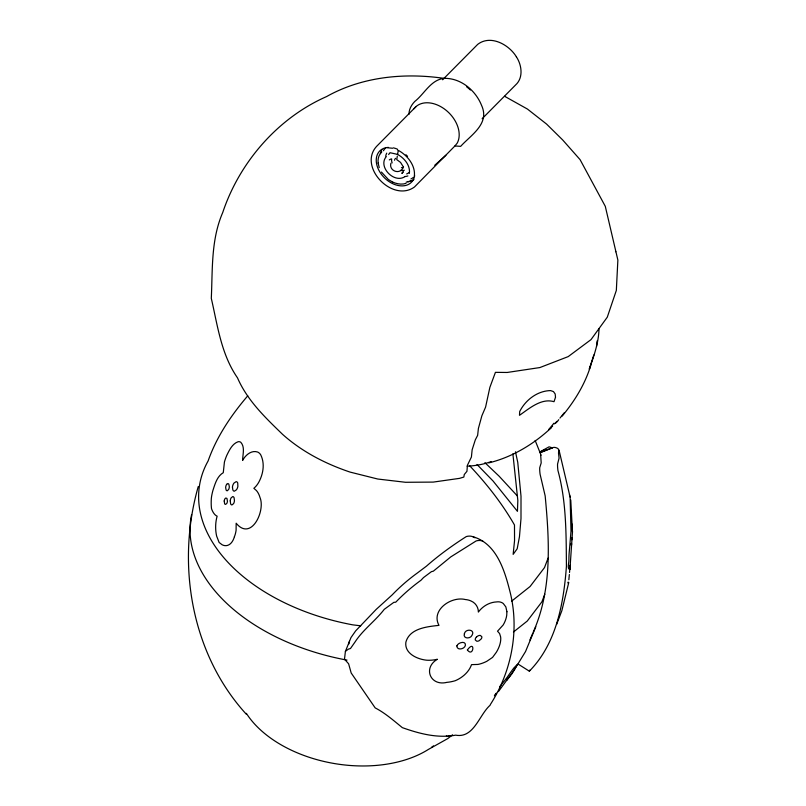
<?xml version="1.0" encoding="UTF-8"?>
<svg xmlns="http://www.w3.org/2000/svg" width="806" height="806" viewBox="0 0 806 806"><rect width="100%" height="100%" fill="white"/><g stroke="black" fill="none" stroke-linecap="round" stroke-linejoin="round"><path stroke-width="1.21" d="M408.995 114.341C408.864 109.425 411.443 104.881 414.788 101.435C424.651 93.788 431.139 78.958 445.093 78.333C461.334 78.464 475.59 90.524 481.484 105.183C490.169 123.731 471.157 134.793 460.659 146.349L454.916 145.967L414.475 186.992C392.482 203.011 357.693 166.761 376.664 146.299L416.158 106.463M409.377 173.34C410.435 165.613 404.511 158.006 397.328 154.319M414.314 176.403C415.795 165.794 407.473 154.974 397.519 149.966M539.667 452.005L549.087 446.826L552.332 447.844A172.041 25.5 69.4 0 1 557.923 448.569L559.082 450.342L570.114 497.09L571.001 531.184L569.51 549.077A21.651 4.483 -84 0 0 568.905 559.676C569.167 561.963 566.779 569.812 569.913 569.469L570.104 565.218M570.759 499.962L572.462 532.162L569.923 569.449M571.494 543.617L571.394 545.632L571.595 543.718M571.887 539.778L571.978 537.753L571.847 538.871M570.033 565.913L569.53 572.502M569.358 574.547L568.845 579.786M599.009 328.546C598.747 342.651 593.891 356.02 589.277 369.168L593.81 355.003M572.462 532.162C572.764 532.544 571.303 522.741 572.361 524.232M596.551 346.399L597.095 340.918M571.353 543.929L571.263 544.644L571.021 543.425M499.841 686.299L499.77 686.964A20.261 3.748 -48.3 0 1 504.768 680.445L507.377 677.01A17.631 0.917 -55.9 0 1 513.825 668.003L516.999 664.809A20.251 1.048 -55.9 0 1 513.896 670.451L498.4 691.619M397.308 156.163L396.733 159.598L400.532 162.399L403 166.338M397.61 154.319L398.134 151.165M345.401 651.419L344.494 659.177L348.615 663.791L351.184 672.99L375.173 707.89C385.026 712.967 393.741 720.645 402.345 727.647C419.402 733.682 437.446 738.487 455.662 735.163C473.868 738.568 479.207 714.841 490.098 705.26L490.401 704.474C511.256 672.043 519.407 631.461 510.51 593.75C505.11 572.109 497.332 543.758 472.971 536.736A14.236 11.606 -66.1 0 0 466.291 536.574C452.468 545.42 438.817 555.243 426.414 566.185L417.427 572.945A171.94 154.692 -25.9 0 0 392.19 594.878L376.251 609.336L355.678 630.856L350.973 637.586L345.401 651.419L348.333 649.162L350.489 648.498L355.194 641.767C362.982 629.768 375.525 620.721 384.26 609.336L393.852 602.344L395.736 602.193A171.94 154.692 -25.9 0 1 420.974 580.26L423.523 577.57L431.462 571.635L433.306 571.202L450.755 556.916L476.155 540.937A14.236 11.606 -66.1 0 1 482.834 541.108M348.857 644.014L349.472 641.173M234.435 536.675L234.445 536.625A19.878 12.684 88.6 0 0 236.098 530.167L236.168 523.225C251.18 541.632 265.668 510.762 259.975 497.463A18.881 13.007 -83.9 0 0 256.449 490.582L253.86 488.305A22.558 15.536 -83.9 0 0 258.837 482.129C263.29 473.807 265.043 463.41 260.67 454.725A16.201 10.015 -69.6 0 0 257.648 452.045C251.401 449.859 245.356 455.229 242.616 460.428C242.646 454.503 245.236 447.219 240.803 442.303A16.191 7.133 -70.4 0 0 238.052 441.759C232.259 443.824 229.398 450.05 226.859 455.209A23.898 10.528 -70.4 0 0 224.431 461.989L223.272 472.699C217.056 476.296 215.011 484.053 212.915 490.441A24.895 9.43 -76.5 0 0 211.605 496.305L211.353 498.249A23.606 7.375 -82.2 0 0 211.363 507.206L211.535 508.777A20.755 9.39 -89.7 0 0 217.136 516.183A19.616 8.866 -89.7 0 0 216.653 536.141L219.131 542.468L222.144 544.785A19.586 11.334 82 0 0 234.425 536.655M517.956 663.983L529.341 671.186C556.442 643.641 563.676 603.402 566.427 566.286C566.134 534.197 566.457 501.644 557.943 470.543A14.236 2.892 78.3 0 1 557.571 464.014L559.082 458.14L558.498 452.922L559.082 450.342M198.266 486.512C176.04 563.918 191.254 654.029 246.384 714.297M568.784 582.416L561.842 610.726L556.614 624.489M390.92 163.215C388.552 170.973 400.33 175.547 403.544 166.882M446.403 735.707L446.715 736.483A17.107 2.035 -31.6 0 0 449.174 735.848M529.341 671.186L529.733 670.139M590.717 365.602C584.955 384.311 574.648 401.086 562.195 416.057M548.12 558.074L544.503 567.585L530.096 586.496L511.709 601.095M544.796 594.213L541.904 601.83L527.245 621.063L513.462 632.005M567.787 582.899L568.109 582.093M535.819 626.746L525.542 651.53L511.568 674.34M533.169 632.297C552.221 589.639 549.47 541.31 545.168 495.912L540.091 474.23A14.236 2.892 78.3 0 1 539.718 467.712L541.189 462.936L540.685 455.058M529.915 639.994L532.706 633.395M510.903 675.206L506.863 680.113L507.437 678.38M495.478 694.46L496.395 693.18L495.086 694.661M558.709 419.684C558.236 420.833 553.944 425.447 553.873 423.261L548.685 429.689L552.654 426.072M559.968 418.092L564.341 412.702M381.812 151.84C378.739 154.722 377.611 159.024 378.145 163.124M386.255 156.626C377.621 166.771 394.094 183.808 404.884 176.675M402.899 172.061L401.831 173.391L403.433 171.769M454.916 145.967L457.204 143.136A27.797 19.687 44.7 0 0 445.789 110.029A27.797 19.687 44.7 0 0 414.052 108.719M494.39 695.82L494.955 695.115M247.774 395.796C231.201 415.221 216.602 436.731 208.109 460.961A179.134 112.971 9.4 0 0 352.927 624.872L360.735 625.819M554.921 423.452L556.916 421.316M442.605 79.774L477.716 44.36C490.653 34.356 509.14 44.733 516.414 56.863M482.129 118.734L515.518 85.043C523.628 77.829 521.794 64.994 516.384 56.803M445.899 155.286L434.746 165.26M551.435 427.633C533.763 444.207 512.404 457.073 488.779 462.906M452.569 734.79L447.864 738.528L428.318 749.469A110.009 69.376 9.4 0 1 246.364 713.35M389.308 159.91L390.799 159.034M540.846 451.934L545.068 449.819L540.786 451.924M540.907 452.448L552.332 447.844L539.688 452.609M406.194 182.176L413.105 180.363M406.033 183.355C401.64 184.896 396.925 183.909 392.764 182.156M387.545 147.77L392.532 148.244M390.134 152.737L397.368 154.339M444.781 78.474C404.824 72.52 362.226 76.56 326.591 96.569C277.818 118.008 239.493 162.238 222.718 212.552C210.92 239.785 212.653 269.395 211.303 298.361C217.6 325.664 221.146 354.247 237.498 377.853C247.281 400.431 265.214 417.508 282.574 434.353C302.049 451.753 325.463 463.823 350.106 472.104L377.742 479.026L405.499 482.28L433.205 482.099L459.491 478.371L463.853 477.061L464.256 474.553L466.956 471.288L467.389 465.324L471.409 457.022L472.145 449.758L475.308 439.875L477.636 435.351L478.401 428.439L481.867 415.795L485.585 407.101L489.867 387.374L495.428 372.352L507.175 372.463L539.879 367.556L568.21 356.605L591.01 339.618L607.281 317.181L616.338 290.392L617.87 260.086L605.286 206.316L580.078 159.638L562.669 139.942L546.599 124.094L527.426 109.052L504.627 96.307M615.482 251.14L615.784 251.754M472.971 536.736L474.946 537.763M392.724 182.136L388.411 179.557L381.45 172.061M484.92 462.674L499.095 476.175L517.412 496.002M477.021 464.488L493.04 480.981L517.442 511.326L517.835 500.395L512.888 453.859M469.697 465.787C486.683 483.852 502.128 503.448 514.48 524.988L514.55 540.614L513.15 554.367L517.2 548.745L519.457 536.725L520.998 518.53L521.008 496.234L517.754 462.342L515.477 451.783M535.164 440.469L541.088 455.189M569.429 494.582L570.114 497.09M378.125 163.044L379.243 167.598M414.677 175.617A22.256 15.767 44.7 0 1 383.565 176.917A22.256 15.767 44.7 0 1 388.452 147.397M393.348 147.861A22.256 15.767 44.7 0 1 397.388 149.16M405.922 154.732A22.256 15.767 44.7 0 1 407.564 156.374M466.704 86.897A27.797 19.687 44.7 0 1 470.402 90M404.34 170.217A9.209 6.529 44.7 0 1 400.491 170.378M392.139 162.913A9.209 6.529 44.7 0 1 391.666 158.893M402.597 167.436A5.844 4.141 44.7 0 1 401.438 167.658M394.557 160.253A5.844 4.141 44.7 0 1 395.595 158.329M413.901 179.536A22.256 15.767 44.7 0 1 407.836 181.763M380.462 153.634A22.256 15.767 44.7 0 1 381.843 149.533M413.327 177.411A20.221 14.327 44.7 0 1 410.929 178.942M383.465 150.722A20.221 14.327 44.7 0 1 385.822 147.81M408.884 172.635A13.692 9.702 44.7 0 1 406.657 173.925M388.663 154.561A13.692 9.702 44.7 0 1 389.651 153.17M407.907 175.92A16.1 11.405 44.7 0 1 404.713 176.534M385.742 156.112A16.1 11.405 44.7 0 1 386.749 153.14M347.013 660.104A182.237 114.936 9.4 0 1 191.596 514.671M433.517 745.882A110.009 69.376 9.4 0 1 431.492 747.353M491.227 461.556A65.397 41.247 9.4 0 1 467.168 466.19M506.914 611.694L506.712 615.391A17.43 10.669 -60.6 0 1 503.166 624.993L497.524 631.199L499.599 633.566L500.647 636.942A20.2 11.012 -54.6 0 1 496.395 652.195L492.547 657.414L486.784 661.313A26.961 15.505 -39 0 1 477.938 664.436L471.53 664.638C468.991 672.013 462.271 677.786 455.209 680.727A31.676 20.775 -26.8 0 1 446.917 682.35C430.354 686.521 422.596 667.852 437.376 659.268L434.666 659.802A34.547 25.228 -31.3 0 1 426.727 660.205C417.327 659.298 404.3 653.495 405.871 642.181C409.619 628.348 426.999 626.665 438.988 625.365C430.626 610.152 451.269 595.977 465.374 599.543A26.346 20.301 -57.4 0 1 471.026 600.994C475.449 602.787 478.472 607.271 478.371 612.056C482.582 606.303 489.302 602.273 496.486 601.931A20.704 12.674 -60.6 0 1 503.266 603.493L505.846 606.898L506.914 611.694M230.244 500.869L230.607 503.78A3.839 1.975 -83.5 0 0 231.987 504.919L233.579 503.619A4.403 2.267 -83.5 0 0 234.445 500.647L234.083 497.735A3.839 1.975 -83.5 0 0 232.702 496.597L231.11 497.896A4.403 2.267 -83.5 0 0 230.244 500.869M232.45 487.136L232.823 489.836A4.312 2.227 -83.5 0 0 234.345 491.217L236.45 489.786A5.39 3.073 -76.9 0 0 237.871 486.391L237.73 483.026A4.151 2.368 -76.9 0 0 236.098 481.666L233.941 483.106A5.39 3.073 -76.9 0 0 232.521 486.502L232.45 487.136M555.515 397.267L554.014 401.69C541.41 397.852 529.27 408.511 519.487 415.322L519.699 411.534C525.441 400.038 537.4 390.809 550.599 390.598L553.47 391.595L555.173 393.983L555.515 397.267M467.379 649.958C473.606 658.17 475.641 638.684 467.379 649.958M224.209 501.04L224.673 503.931L225.428 504.435L226.688 503.589A3.436 1.773 -83.5 0 0 227.433 501.322L226.97 498.44L225.781 498.007L224.955 498.783A3.436 1.773 -83.5 0 0 224.209 501.04M456.871 645.898C456.73 650.845 464.891 649.253 465.435 645.132C465.727 640.317 457.798 642.664 456.871 645.898M464.377 633.758C462.664 638.886 470.382 639.148 472.004 635.309C475.651 629.375 465.445 628.257 464.377 633.758M226.677 484.335L226.285 485A3.778 1.944 -83.5 0 0 225.66 487.64L226.113 490.018A3.295 1.703 -83.5 0 0 227.373 490.723L228.692 489.353A3.778 1.944 -83.5 0 0 229.317 486.713L228.864 484.335A3.295 1.703 -83.5 0 0 227.604 483.63L226.677 484.335M476.386 637.093L475.812 637.808A3.073 1.995 -44.1 0 0 475.308 639.984L476.699 641.183A4.403 2.861 -44.1 0 0 479.167 640.71L481.283 638.836A3.073 1.995 -44.1 0 0 481.787 636.669L480.396 635.471A4.403 2.861 -44.1 0 0 477.928 635.944L476.386 637.093"/></g></svg>
